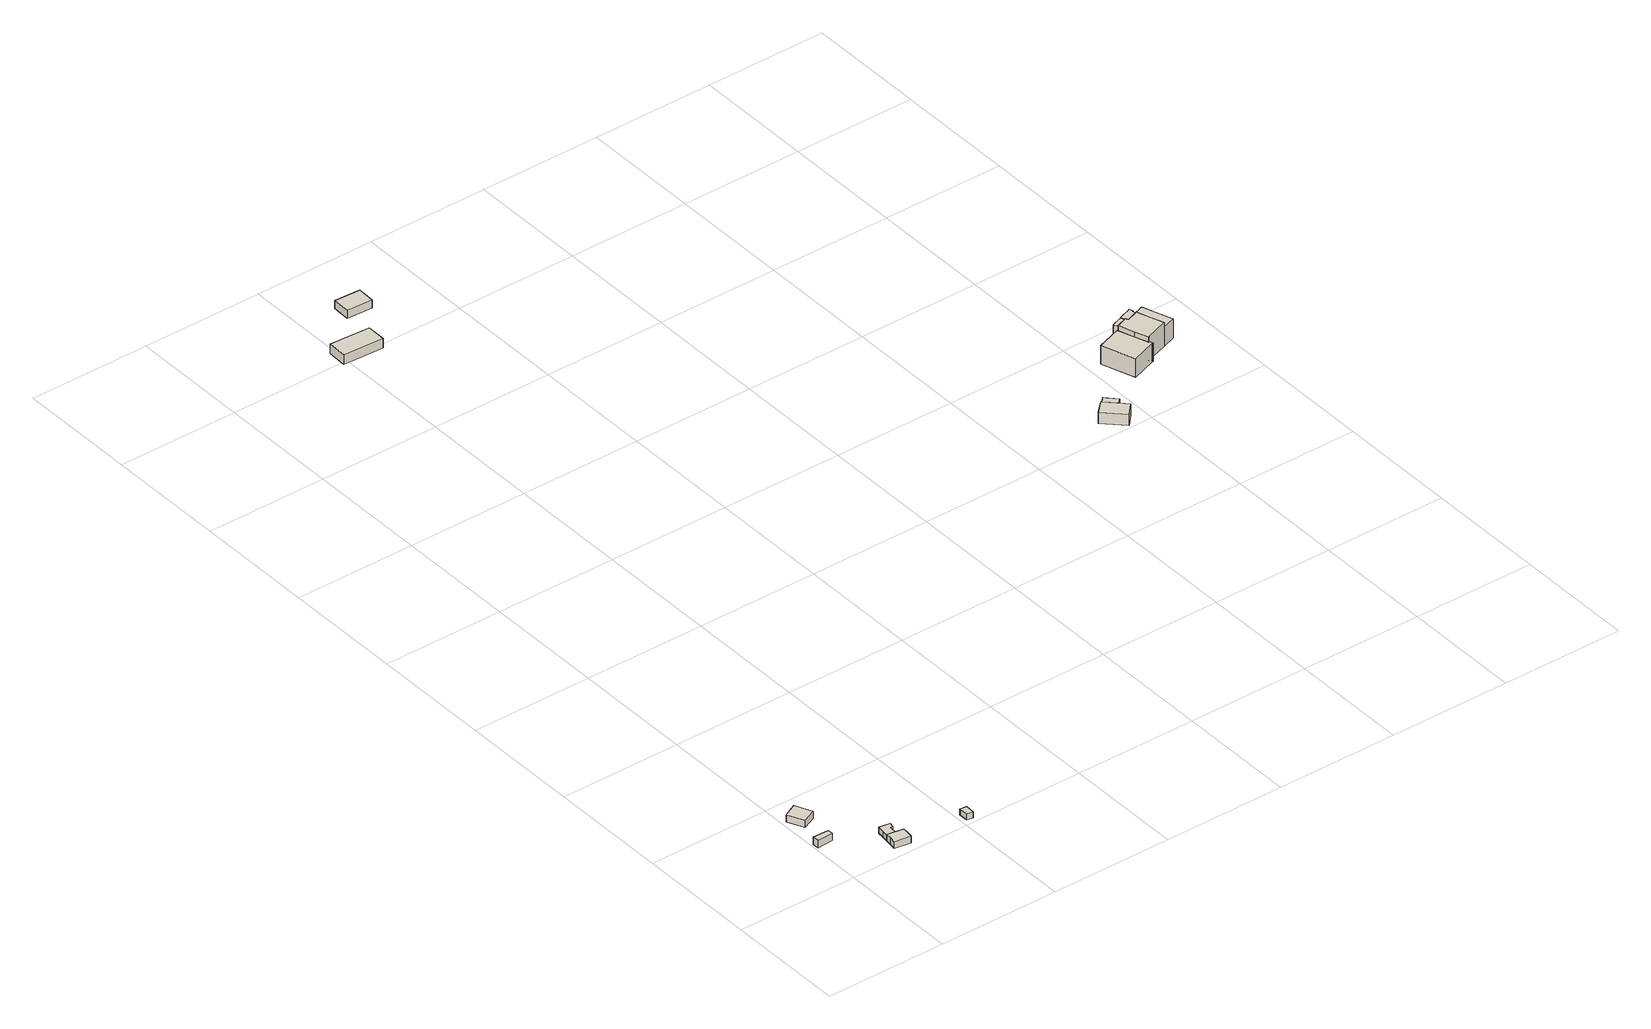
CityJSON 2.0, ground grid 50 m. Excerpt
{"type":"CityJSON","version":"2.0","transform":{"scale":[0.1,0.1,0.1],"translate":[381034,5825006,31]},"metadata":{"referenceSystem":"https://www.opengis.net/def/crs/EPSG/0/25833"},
"CityObjects":{
"building1":{"type":"Building","attributes":{"Gemeindeschluessel":"11000012","BezugspunktDach":"2200","function":"31001_2723","measuredHeight":3.15,"storeysAboveGround":1},"address":[{"country":"Germany","locality":"Berlin","thoroughfareNumber":"55 (7)","thoroughfareName":"Im Saatwinkel"}],"geometry":[{"type":"Solid","lod":"1","boundaries":[[[[0,1,2,3]],[[4,5,6,7]],[[4,7,3,2]],[[5,4,2,1]],[[6,5,1,0]],[[7,6,0,3]]]]}]},
"building2":{"type":"Building","attributes":{"Gemeindeschluessel":"11000012","BezugspunktDach":"2200","function":"31001_2463","measuredHeight":3,"storeysAboveGround":1},"address":[{"country":"Germany","locality":"Berlin","thoroughfareNumber":"55 (12)","thoroughfareName":"Im Saatwinkel"}],"geometry":[{"type":"Solid","lod":"1","boundaries":[[[[8,9,10,11]],[[12,13,14,15]],[[12,15,11,10]],[[13,12,10,9]],[[14,13,9,8]],[[15,14,8,11]]]]}]},
"building3":{"type":"Building","attributes":{"Gemeindeschluessel":"11000012","function":"31001_2723"},"address":[{"country":"Germany","locality":"Berlin","thoroughfareNumber":"57 (3)","thoroughfareName":"Im Saatwinkel"}],"children":["building3-1","building3-2"]},
"building3-1":{"type":"BuildingPart","attributes":{"BezugspunktDach":"2200","measuredHeight":3.18,"storeysAboveGround":1},"parents":["building3"],"geometry":[{"type":"MultiSurface","lod":"1","boundaries":[[[16,17,18,19,20,21,22]],[[23,24,25,26,27,28,29]],[[23,29,22,21]],[[24,23,21,20]],[[30,31,24,20,19]],[[26,25,19,18]],[[27,26,18,17]],[[28,27,17,16]],[[29,28,16,22]],[[25,24,31,30]]]}]},
"building3-2":{"type":"BuildingPart","attributes":{"BezugspunktDach":"2200","measuredHeight":2.58,"storeysAboveGround":1},"parents":["building3"],"geometry":[{"type":"Solid","lod":"1","boundaries":[[[[30,32,33,34,35,36,31]],[[37,38,39,40,41,25,24]],[[37,24,31,36]],[[38,37,36,35]],[[39,38,35,34]],[[40,39,34,33]],[[41,40,33,32]],[[25,41,32,30]],[[30,31,24,25]]]]}]},
"building4":{"type":"Building","attributes":{"Gemeindeschluessel":"11000012","BezugspunktDach":"2200","function":"31001_2723","measuredHeight":2.46,"storeysAboveGround":1},"address":[{"country":"Germany","locality":"Berlin","thoroughfareNumber":"61 (2)","thoroughfareName":"Im Saatwinkel"}],"geometry":[{"type":"Solid","lod":"1","boundaries":[[[[42,43,44,45]],[[46,47,48,49]],[[46,49,45,44]],[[47,46,44,43]],[[48,47,43,42]],[[49,48,42,45]]]]}]},
"building5":{"type":"Building","attributes":{"Gemeindeschluessel":"11000012","BezugspunktDach":"2200","function":"31001_2511","measuredHeight":5.4,"storeysAboveGround":1},"address":[{"country":"Germany","locality":"Berlin","thoroughfareNumber":"1","thoroughfareName":"Baumwerder (Insel)"}],"geometry":[{"type":"Solid","lod":"1","boundaries":[[[[50,51,52,53]],[[54,55,56,57]],[[54,57,53,52]],[[55,54,52,51]],[[56,55,51,50]],[[57,56,50,53]]]]}]},
"building6":{"type":"Building","attributes":{"Gemeindeschluessel":"11000012","BezugspunktDach":"2200","function":"31001_2511","measuredHeight":3.32,"storeysAboveGround":1},"address":[{"country":"Germany","locality":"Berlin","thoroughfareNumber":"2","thoroughfareName":"Baumwerder (Insel)"}],"geometry":[{"type":"Solid","lod":"1","boundaries":[[[[58,59,60,61]],[[62,63,64,65]],[[62,65,61,60]],[[63,62,60,59]],[[64,63,59,58]],[[65,64,58,61]]]]}]},
"building7":{"type":"Building","attributes":{"Gemeindeschluessel":"11000012","function":"31001_2512"},"address":[{"country":"Germany","locality":"Berlin","thoroughfareNumber":"10 (2)","thoroughfareName":"Maienwerderweg"}],"children":["building7-1","building7-2"]},
"building7-1":{"type":"BuildingPart","attributes":{"BezugspunktDach":"2200","measuredHeight":4.8,"storeysAboveGround":1},"parents":["building7"],"geometry":[{"type":"MultiSurface","lod":"1","boundaries":[[[66,67,68,69,70,71]],[[72,73,74,75,76,77]],[[72,77,71,70]],[[73,72,70,69]],[[75,74,68,67]],[[76,75,67,66]],[[77,76,66,71]],[[73,69,68,74,78]]]}]},
"building7-2":{"type":"BuildingPart","attributes":{"BezugspunktDach":"2200","measuredHeight":4.8,"storeysAboveGround":1},"parents":["building7"],"geometry":[{"type":"MultiSurface","lod":"1","boundaries":[[[68,79,80,69]],[[81,82,74,73]],[[81,73,69,80]],[[82,81,80,79]],[[74,82,79,68]],[[74,68,69,73,83]]]}]},
"building8":{"type":"Building","attributes":{"name":"Rettungsstation","Gemeindeschluessel":"11000012","function":"31001_3070"},"address":[{"country":"Germany","locality":"Berlin","thoroughfareNumber":"10","thoroughfareName":"Maienwerderweg"}],"children":["building8-1","building8-2","building8-3","building8-4","building8-5"]},
"building8-1":{"type":"BuildingPart","attributes":{"BezugspunktDach":"2200","measuredHeight":10.92,"storeysAboveGround":3},"parents":["building8"],"geometry":[{"type":"MultiSurface","lod":"1","boundaries":[[[84,85,86,87,88,89,90,91,92]],[[93,94,95,96,97,98,99,100,101]],[[93,102,103,101,92,91]],[[94,104,105,106,91,90]],[[95,107,104,90,89]],[[108,109,110,89,88]],[[111,108,96,88,87]],[[98,97,87,86]],[[112,113,98,86,85]],[[114,112,85,84]],[[101,115,114,100,84,92]],[[101,103,102,93]],[[93,106,105,104,94]],[[94,104,107,95]],[[96,95,110,109,108]],[[97,96,108,111]],[[99,98,113,112]],[[100,99,112,114]],[[100,114,115,101]]]}]},
"building8-2":{"type":"BuildingPart","attributes":{"BezugspunktDach":"2200","measuredHeight":8.76,"storeysAboveGround":3},"parents":["building8"],"geometry":[{"type":"MultiSurface","lod":"1","boundaries":[[[116,117,118,113,112,115,119,120]],[[121,101,99,98,122,123,124,125]],[[121,125,120,119]],[[99,101,115,101,100,99,112]],[[122,98,113,118]],[[123,122,118,117]],[[124,123,117,116]],[[125,124,116,120]],[[101,121,119,115]],[[112,99,100,114]],[[114,100,101,115]],[[98,99,126,112,113]]]}]},
"building8-3":{"type":"BuildingPart","attributes":{"BezugspunktDach":"2200","measuredHeight":8.35,"storeysAboveGround":3},"parents":["building8"],"geometry":[{"type":"MultiSurface","lod":"1","boundaries":[[[109,111,127,128,129,130,131,132]],[[133,134,135,136,137,97,95,138]],[[134,133,131,130]],[[135,134,130,129]],[[136,135,129,128]],[[137,136,128,127]],[[97,137,127,111]],[[97,96,95]],[[133,138,139,132,131]],[[95,96,108,109]],[[111,108,96,97]]]}]},
"building8-4":{"type":"BuildingPart","attributes":{"BezugspunktDach":"2200","measuredHeight":9.95,"storeysAboveGround":3},"parents":["building8"],"geometry":[{"type":"MultiSurface","lod":"1","boundaries":[[[105,104,107,140,141,142,143]],[[144,133,138,95,94,93,145]],[[144,145,143,142]],[[133,144,142,141]],[[138,132,131,141,140]],[[95,109,132,140,107]],[[94,95,146,95,94,104]],[[93,94,93,105]],[[145,147,102,105,143]],[[133,148,131,132,138]],[[132,109,95,138]],[[107,104,94,95,146]],[[104,105,93,94]],[[93,102,147,145]]]}]},
"building8-5":{"type":"BuildingPart","attributes":{"BezugspunktDach":"2200","measuredHeight":10.04,"storeysAboveGround":3},"parents":["building8"],"geometry":[{"type":"MultiSurface","lod":"1","boundaries":[[[103,102,147,149]],[[145,93,101,150]],[[145,150,149,147]],[[93,151,93,101]],[[150,101,121,119,115,103,149]],[[93,145,147,102]],[[101,93,151,102,103]],[[115,119,121,101]]]}]}
},
"vertices":[
[3,205,47],[69,208,47],[68,229,47],[2,231,47],[68,229,15],[69,208,15],[3,205,15],[2,231,15],
[51,338,35],[107,364,35],[75,433,35],[19,406,35],[75,433,5],[107,364,5],[51,338,5],[19,406,5],
[276,27,45],[279,51,45],[282,75,45],[251,81,45],[216,87,45],[213,62,45],[209,37,45],[213,62,16],[216,87,16],[251,81,16],[282,75,16],[279,51,16],[276,27,16],[209,37,16],[251,81,42],[216,87,42],
[254,116,42],[263,114,42],[268,135,42],[223,141,42],[220,113,42],[220,113,16],[223,141,16],[268,135,16],[263,114,16],[254,116,16],
[511,11,43],[536,8,43],[539,46,43],[511,50,43],[539,46,18],[536,8,18],[511,11,18],[511,50,18],
[630,3459,64],[632,3539,64],[465,3548,64],[462,3468,64],[465,3548,23],[632,3539,23],[630,3459,23],[462,3468,23],
[746,3669,58],[749,3741,58],[642,3746,58],[639,3674,58],[642,3746,24],[749,3741,24],[746,3669,24],[639,3674,24],
[2401,1500,63],[2444,1545,63],[2414,1575,63],[2371,1617,63],[2368,1620,63],[2324,1576,63],[2368,1620,15],[2371,1617,15],[2414,1575,15],[2444,1545,15],[2401,1500,15],[2324,1576,15],[2412,1576,15],
[2431,1593,63],[2389,1635,63],[2389,1635,15],[2431,1593,15],[2373,1615,15],
[2676,1818,113],[2695,1764,113],[2699,1765,113],[2790,1797,113],[2771,1851,113],[2752,1906,113],[2702,1888,113],[2699,1899,113],[2653,1883,113],[2699,1899,11],[2702,1888,11],[2752,1906,11],[2771,1851,11],[2790,1797,11],[2699,1765,11],[2695,1764,11],[2676,1818,11],[2653,1883,11],[2699,1899,108],[2653,1883,108],[2702,1888,110],[2699,1899,110],[2699,1899,86],[2752,1906,110],[2771,1851,94],[2752,1906,94],[2752,1906,81],[2790,1797,94],[2695,1764,91],[2699,1765,91],[2676,1818,91],[2653,1883,91],
[2598,1714,91],[2700,1750,91],[2704,1751,91],[2652,1887,91],[2550,1851,91],[2652,1887,11],[2704,1751,11],[2700,1750,11],[2598,1714,11],[2550,1851,11],[2695,1764,77],
[2844,1816,94],[2828,1862,94],[2820,1884,94],[2801,1939,94],[2750,1921,94],[2747,1920,94],[2750,1921,11],[2801,1939,11],[2820,1884,11],[2828,1862,11],[2844,1816,11],[2747,1920,11],[2747,1920,67],
[2747,1920,110],[2750,1921,110],[2745,1938,110],[2692,1919,110],[2745,1938,11],[2692,1919,11],[2752,1906,35],[2692,1919,108],[2750,1921,23],
[2646,1903,108],[2646,1903,11],[2699,1899,36]
]}
